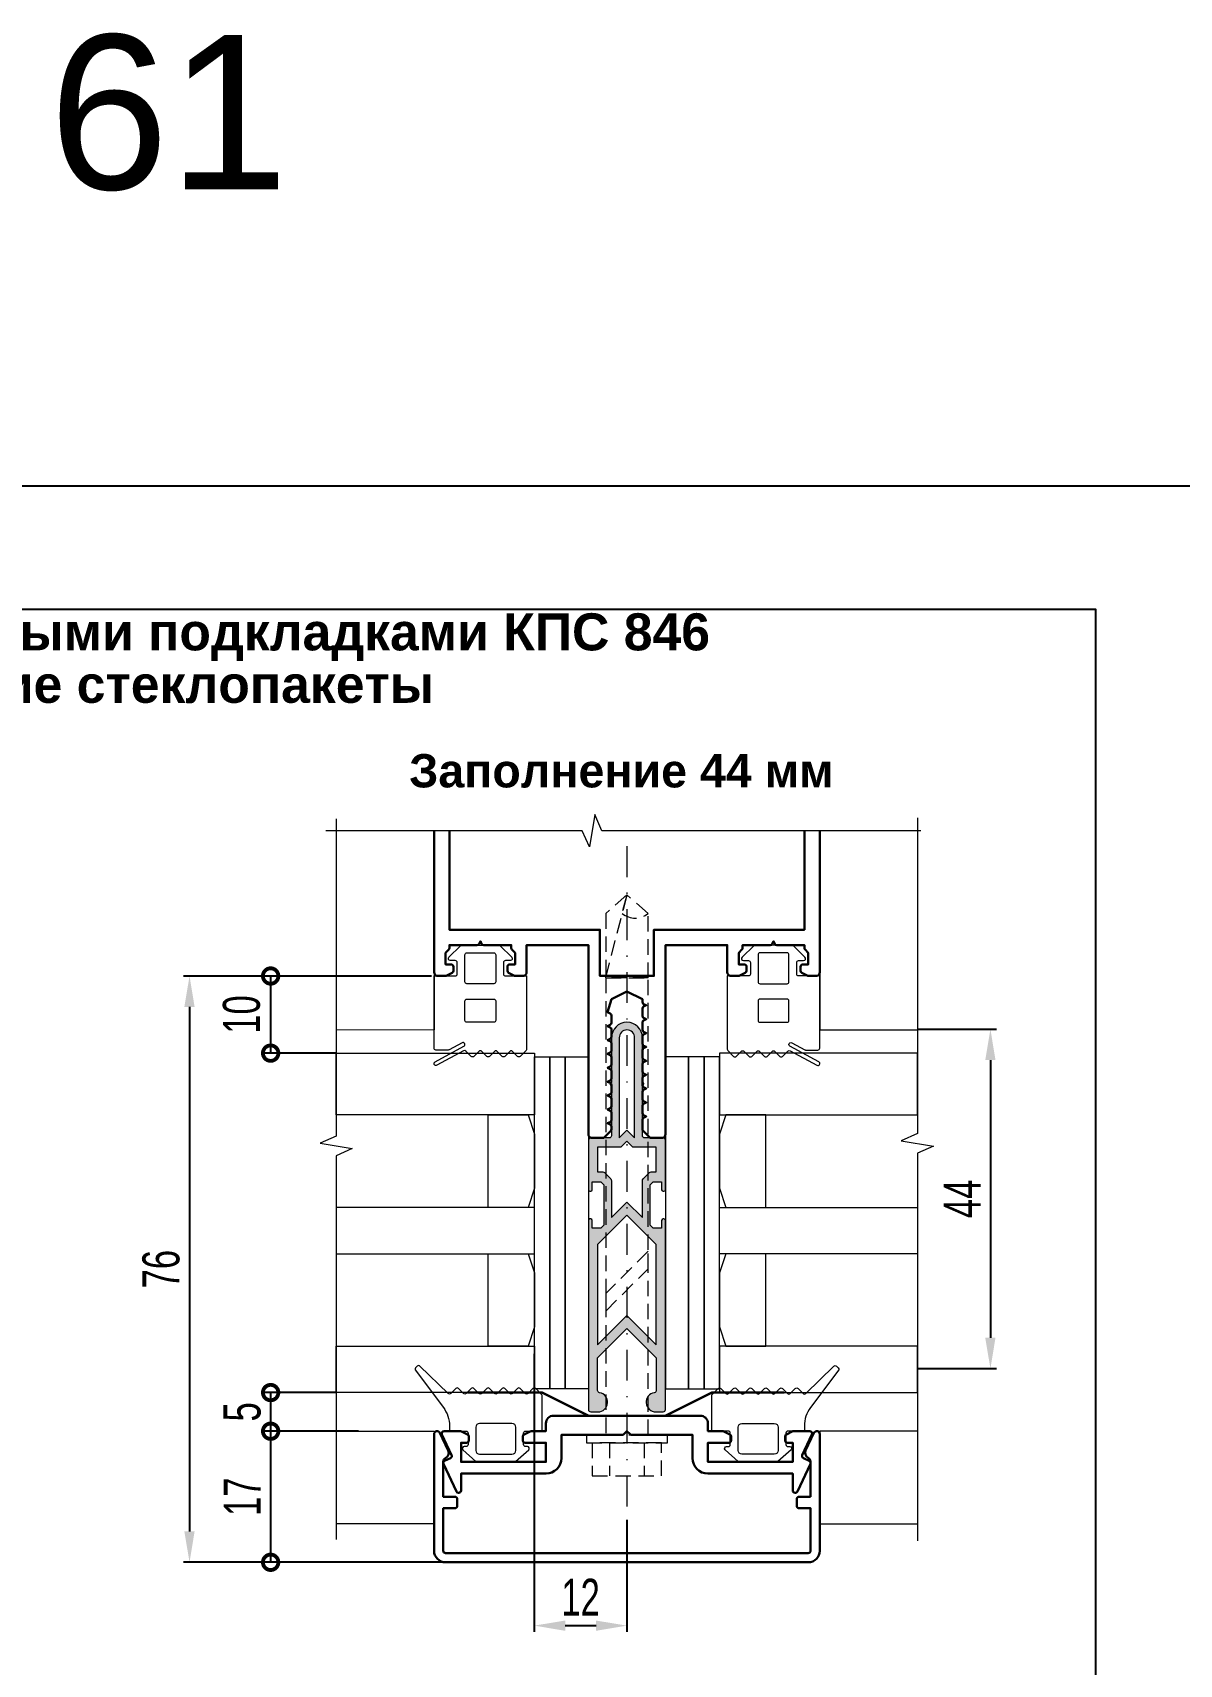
# Model space of a CAD drawing. Extents: x -37 to 8820, y -336 to 478.
# Drawn here: x 2198.9 to 2291.8, y 201.5 to 333.7 of the extents above; entities that cross this region are included whole.
import ezdxf

# ---------------------------------------------------------------- set-up
doc = ezdxf.new("R2010")
doc.units = 0
doc.header["$LTSCALE"] = 5
doc.linetypes.add('DASHDOT', pattern=[1, 0.5, -0.25, 0, -0.25])
doc.linetypes.add('HIDDEN', pattern=[0.375, 0.25, -0.125])
doc.layers.get('0').update_dxf_attribs({"linetype": 'CONTINUOUS', "lineweight": 30})
doc.layers.get('DEFPOINTS').update_dxf_attribs({"linetype": 'CONTINUOUS'})
for name, color, linetype, lineweight in [('1', 6, 'DASHDOT', 13), ('2', 3, 'HIDDEN', 13), ('Dimentions', 5, 'CONTINUOUS', 15), ('Glass', 5, 'CONTINUOUS', 20), ('Герлен', 7, 'CONTINUOUS', 60), ('Зигзаг', 1, 'CONTINUOUS', 15), ('Конструкции', 252, 'CONTINUOUS', 20), ('Подкладки', 1, 'CONTINUOUS', 20), ('Текстовый', 7, 'CONTINUOUS', 9), ('Уплотнители', 1, 'CONTINUOUS', 20), ('Штриховка', 1, 'CONTINUOUS', 5)]:
    doc.layers.add(name, color=color, linetype=linetype, lineweight=lineweight)
doc.layers.add('Скрытые', color=14, linetype='CONTINUOUS', plot=False)
doc.styles.add('3', font='RUSS.SHX', dxfattribs={"width": 0.7, "height": 3})
doc.styles.add('Каталожный', font='arial.ttf', dxfattribs={"height": 2.5})
doc.dimstyles.new('MX1_6', dxfattribs={"dimtxt": 3, "dimasz": 2.5, "dimexe": 0.5, "dimexo": 0, "dimgap": 0.8, "dimtad": 1, "dimlfac": 1.6, "dimdsep": 46, "dimtxsty": '3', "dimcen": 0, "dimclrd": 256, "dimclre": 256, "dimclrt": 256, "dimaunit": 1, "dimadec": 0, "dimazin": 0, "dimtfac": 1, "dimtmove": 0, "dimatfit": 1, "dimfxl": 1, "dimtvp": 1, "dimtolj": 1, "dimtzin": 0, "dimarcsym": 0})

# ---------------------------------------------------------------- blocks, each defined once
blk = doc.blocks.new('*D894')
at = {"layer": 'DEFPOINTS', "color": 0, "linetype": 'Continuous', "transparency": 16777216}
for p in [(2270.58, 252.98), (2270.58, 225.48), (2276.48, 225.48)]:
    blk.add_point(p, dxfattribs=at)
at = {"layer": 'Dimentions', "linetype": 'Continuous', "lineweight": -2, "transparency": 16777216}
for p, q in [((2270.58, 252.98), (2276.98, 252.98)), ((2276.48, 250.48), (2276.48, 227.98)), ((2270.58, 225.48), (2276.98, 225.48))]:
    blk.add_line(p, q, dxfattribs=at)
at = {"layer": 'Dimentions', "linetype": 'Continuous', "transparency": 16777216}
for points in [[(2276.06, 250.48), (2276.89, 250.48), (2276.48, 252.98)], [(2276.06, 227.98), (2276.89, 227.98), (2276.48, 225.48)]]:
    blk.add_solid(points, dxfattribs=at)
at = {"layer": 'Dimentions', "linetype": 'Continuous', "transparency": 16777216, "insert": (2274.18, 239.23), "char_height": 3, "attachment_point": 5, "rotation": 90, "style": '3'}
blk.add_mtext('\\A1;44', dxfattribs=at)
blk = doc.blocks.new('_DotSmall')
at = {"color": 0, "linetype": 'ByBlock', "const_width": 0.5}
blk.add_lwpolyline([(-0.0625, 0, 1), (0.0625, 0, 1)], format="xyb", close=True, dxfattribs=at)
blk = doc.blocks.new('*D895')
at = {"layer": 'DEFPOINTS', "color": 0, "linetype": 'Continuous', "transparency": 16777216}
for p in [(2223.42, 223.54), (2218.17, 220.41), (2225.28, 220.41)]:
    blk.add_point(p, dxfattribs=at)
at = {"layer": 'Dimentions', "linetype": 'Continuous', "lineweight": -2, "transparency": 16777216}
for p, q in [((2223.42, 223.54), (2217.67, 223.54)), ((2218.17, 223.54), (2218.17, 220.41)), ((2225.28, 220.41), (2217.67, 220.41))]:
    blk.add_line(p, q, dxfattribs=at)
at = {"layer": 'Dimentions', "linetype": 'Continuous', "lineweight": -2, "transparency": 16777216, "xscale": 2.5, "yscale": 2.5, "zscale": 2.5}
for p, rotation in [((2218.17, 223.54), 90), ((2218.17, 220.41), 270)]:
    blk.add_blockref('_DotSmall', p, dxfattribs=dict(at, rotation=rotation))
at = {"layer": 'Dimentions', "linetype": 'Continuous', "transparency": 16777216, "insert": (2215.87, 221.98), "char_height": 3, "attachment_point": 5, "rotation": 90, "style": '3'}
blk.add_mtext('\\A1;5', dxfattribs=at)
blk = doc.blocks.new('*D896')
at = {"layer": 'DEFPOINTS', "color": 0, "linetype": 'Continuous', "transparency": 16777216}
for p in [(2225.28, 220.41), (2218.17, 209.79), (2233.28, 209.79)]:
    blk.add_point(p, dxfattribs=at)
at = {"layer": 'Dimentions', "linetype": 'Continuous', "lineweight": -2, "transparency": 16777216}
for p, q in [((2225.28, 220.41), (2217.67, 220.41)), ((2218.17, 220.41), (2218.17, 209.79)), ((2233.28, 209.79), (2217.67, 209.79))]:
    blk.add_line(p, q, dxfattribs=at)
at = {"layer": 'Dimentions', "linetype": 'Continuous', "lineweight": -2, "transparency": 16777216, "xscale": 2.5, "yscale": 2.5, "zscale": 2.5}
for p, rotation in [((2218.17, 220.41), 90), ((2218.17, 209.79), 270)]:
    blk.add_blockref('_DotSmall', p, dxfattribs=dict(at, rotation=rotation))
at = {"layer": 'Dimentions', "linetype": 'Continuous', "transparency": 16777216, "insert": (2215.87, 215.1), "char_height": 3, "attachment_point": 5, "rotation": 90, "style": '3'}
blk.add_mtext('\\A1;17', dxfattribs=at)
blk = doc.blocks.new('*D897')
at = {"layer": 'DEFPOINTS', "color": 0, "linetype": 'Continuous', "transparency": 16777216}
for p in [(2231.21, 257.29), (2218.17, 251.04), (2223.42, 251.04)]:
    blk.add_point(p, dxfattribs=at)
at = {"layer": 'Dimentions', "linetype": 'Continuous', "lineweight": -2, "transparency": 16777216}
for p, q in [((2231.21, 257.29), (2217.67, 257.29)), ((2218.17, 257.29), (2218.17, 251.04)), ((2223.42, 251.04), (2217.67, 251.04))]:
    blk.add_line(p, q, dxfattribs=at)
at = {"layer": 'Dimentions', "linetype": 'Continuous', "lineweight": -2, "transparency": 16777216, "xscale": 2.5, "yscale": 2.5, "zscale": 2.5}
for p, rotation in [((2218.17, 257.29), 90), ((2218.17, 251.04), 270)]:
    blk.add_blockref('_DotSmall', p, dxfattribs=dict(at, rotation=rotation))
at = {"layer": 'Dimentions', "linetype": 'Continuous', "transparency": 16777216, "insert": (2215.82, 254.17), "char_height": 3, "attachment_point": 5, "rotation": 90, "style": '3'}
blk.add_mtext('\\A1;10', dxfattribs=at)
blk = doc.blocks.new('*D898')
at = {"layer": 'DEFPOINTS', "color": 0, "linetype": 'Continuous', "transparency": 16777216}
for p in [(2225.48, 257.29), (2211.6, 209.79), (2225.48, 209.79)]:
    blk.add_point(p, dxfattribs=at)
at = {"layer": 'Dimentions', "linetype": 'Continuous', "lineweight": -2, "transparency": 16777216}
for p, q in [((2225.48, 257.29), (2211.1, 257.29)), ((2211.6, 254.79), (2211.6, 212.29)), ((2225.48, 209.79), (2211.1, 209.79))]:
    blk.add_line(p, q, dxfattribs=at)
at = {"layer": 'Dimentions', "linetype": 'Continuous', "transparency": 16777216}
for points in [[(2211.18, 254.79), (2212.01, 254.79), (2211.6, 257.29)], [(2211.18, 212.29), (2212.01, 212.29), (2211.6, 209.79)]]:
    blk.add_solid(points, dxfattribs=at)
at = {"layer": 'Dimentions', "linetype": 'Continuous', "transparency": 16777216, "insert": (2209.3, 233.54), "char_height": 3, "attachment_point": 5, "rotation": 90, "style": '3'}
blk.add_mtext('\\A1;76', dxfattribs=at)
blk = doc.blocks.new('*D845')
at = {"layer": 'DEFPOINTS', "color": 0, "linetype": 'Continuous', "transparency": 16777216}
for p in [(2239.53, 226.67), (2247.03, 213.23), (2247.03, 204.66)]:
    blk.add_point(p, dxfattribs=at)
at = {"layer": 'Dimentions', "linetype": 'Continuous', "lineweight": -2, "transparency": 16777216}
for p, q in [((2239.53, 226.67), (2239.53, 204.16)), ((2247.03, 213.23), (2247.03, 204.16)), ((2242.03, 204.66), (2244.53, 204.66))]:
    blk.add_line(p, q, dxfattribs=at)
at = {"layer": 'Dimentions', "linetype": 'Continuous', "transparency": 16777216}
for points in [[(2242.03, 205.07), (2242.03, 204.24), (2239.53, 204.66)], [(2244.53, 205.07), (2244.53, 204.24), (2247.03, 204.66)]]:
    blk.add_solid(points, dxfattribs=at)
at = {"layer": 'Dimentions', "linetype": 'Continuous', "transparency": 16777216, "insert": (2243.28, 206.96), "char_height": 3, "attachment_point": 5, "style": '3'}
blk.add_mtext('\\A1;12', dxfattribs=at)

msp = doc.modelspace()

# ---------------------------------------------------------------- hatches: boundary and pattern name
at = {"layer": 'Штриховка'}
h = msp.add_hatch(color=256, dxfattribs=at)
edge = h.paths.add_edge_path(flags=16)
edge.add_line((2247.0337, 244.7918), (2247.6587, 244.1668))
edge.add_line((2247.6587, 244.1668), (2247.6587, 252.2918))
edge.add_arc((2247.0337, 252.2918), 0.625, 0, 180)
edge.add_line((2246.4087, 252.2918), (2246.4087, 244.1668))
edge.add_line((2246.4087, 244.1668), (2247.0337, 244.7918))
edge = h.paths.add_edge_path(flags=16)
edge.add_line((2244.6587, 243.4168), (2244.6587, 241.4168))
edge.add_line((2244.6587, 241.4168), (2245.0829, 241.4168))
edge.add_arc((2245.0829, 241.2293), 0.1875, 45, 90, ccw=False)
edge.add_line((2245.2154, 241.3619), (2245.7288, 240.8485))
edge.add_arc((2245.5962, 240.7159), 0.1875, 0, 45, ccw=False)
edge.add_line((2245.7837, 240.7159), (2245.7837, 237.7256))
edge.add_line((2245.7837, 237.7256), (2247.0337, 238.9756))
edge.add_line((2247.0337, 238.9756), (2248.2837, 237.7256))
edge.add_line((2248.2837, 237.7256), (2248.2837, 240.7159))
edge.add_arc((2248.4712, 240.7159), 0.1875, 135, 180, ccw=False)
edge.add_line((2248.3386, 240.8485), (2248.8519, 241.3619))
edge.add_arc((2248.9845, 241.2293), 0.1875, 90, 135, ccw=False)
edge.add_line((2248.9845, 241.4168), (2249.4087, 241.4168))
edge.add_line((2249.4087, 241.4168), (2249.4087, 243.4168))
edge.add_line((2249.4087, 243.4168), (2247.5248, 243.4168))
edge.add_line((2247.5248, 243.4168), (2247.0337, 243.9079))
edge.add_line((2247.0337, 243.9079), (2246.5426, 243.4168))
edge.add_line((2246.5426, 243.4168), (2244.6587, 243.4168))
edge = h.paths.add_edge_path()
edge.add_arc((2244.0337, 239.9793), 0.125, 180, 270)
edge.add_line((2244.0337, 239.8543), (2244.0962, 239.8543))
edge.add_arc((2244.0962, 239.9793), 0.125, 270, 360)
edge.add_line((2244.2212, 239.9793), (2244.2212, 240.6043))
edge.add_line((2244.2212, 240.6043), (2244.9124, 240.6043))
edge.add_line((2244.9124, 240.6043), (2245.1587, 240.358))
edge.add_line((2245.1587, 240.358), (2245.1587, 237.1006))
edge.add_line((2245.1587, 237.1006), (2244.9124, 236.8543))
edge.add_line((2244.9124, 236.8543), (2244.2212, 236.8543))
edge.add_line((2244.2212, 236.8543), (2244.2212, 237.4793))
edge.add_arc((2244.0962, 237.4793), 0.125, 0, 90)
edge.add_line((2244.0962, 237.6043), (2244.0337, 237.6043))
edge.add_arc((2244.0337, 237.4793), 0.125, 90, 180)
edge.add_line((2243.9087, 237.4793), (2243.9087, 222.1668))
edge.add_arc((2244.0962, 222.1668), 0.1875, 180, 270)
edge.add_line((2244.0962, 221.9793), (2244.6899, 221.9793))
edge.add_arc((2244.6899, 222.7605), 0.7812, 270, 440.718201)
edge.add_arc((2244.8462, 223.7166), 0.1875, 180, 260.718201, ccw=False)
edge.add_line((2244.6587, 223.7166), (2244.6587, 226.3543))
edge.add_line((2244.6587, 226.3543), (2247.0337, 228.7293))
edge.add_line((2247.0337, 228.7293), (2249.4087, 226.3543))
edge.add_line((2249.4087, 226.3543), (2249.4087, 223.7166))
edge.add_arc((2249.2212, 223.7166), 0.1875, 279.281799, 360, ccw=False)
edge.add_arc((2249.3774, 222.7605), 0.7812, 99.281799, 270)
edge.add_line((2249.3774, 221.9793), (2249.9712, 221.9793))
edge.add_arc((2249.9712, 222.1668), 0.1875, 270, 360)
edge.add_line((2250.1587, 222.1668), (2250.1587, 237.4793))
edge.add_arc((2250.0337, 237.4793), 0.125, 0, 90)
edge.add_line((2250.0337, 237.6043), (2249.9712, 237.6043))
edge.add_arc((2249.9712, 237.4793), 0.125, 90, 180)
edge.add_line((2249.8462, 237.4793), (2249.8462, 236.8543))
edge.add_line((2249.8462, 236.8543), (2249.155, 236.8543))
edge.add_line((2249.155, 236.8543), (2248.9087, 237.1006))
edge.add_line((2248.9087, 237.1006), (2248.9087, 240.358))
edge.add_line((2248.9087, 240.358), (2249.155, 240.6043))
edge.add_line((2249.155, 240.6043), (2249.8462, 240.6043))
edge.add_line((2249.8462, 240.6043), (2249.8462, 239.9793))
edge.add_arc((2249.9712, 239.9793), 0.125, 180, 270)
edge.add_line((2249.9712, 239.8543), (2250.0337, 239.8543))
edge.add_arc((2250.0337, 239.9793), 0.125, 270, 360)
edge.add_line((2250.1587, 239.9793), (2250.1587, 243.9793))
edge.add_arc((2249.9712, 243.9793), 0.1875, 0, 90)
edge.add_line((2249.9712, 244.1668), (2248.4712, 244.1668))
edge.add_arc((2248.4712, 244.3543), 0.1875, 180, 270, ccw=False)
edge.add_line((2248.2837, 244.3543), (2248.2837, 248.4168))
edge.add_arc((2248.2837, 248.5418), 0.125, 270, 450)
edge.add_line((2248.2837, 248.6668), (2248.2837, 252.2918))
edge.add_arc((2247.0337, 252.2918), 1.25, 0, 180)
edge.add_line((2245.7837, 252.2918), (2245.7837, 248.6668))
edge.add_arc((2245.7837, 248.5418), 0.125, 90, 270)
edge.add_line((2245.7837, 248.4168), (2245.7837, 244.3543))
edge.add_arc((2245.5962, 244.3543), 0.1875, -90, 0, ccw=False)
edge.add_line((2245.5962, 244.1668), (2244.0962, 244.1668))
edge.add_arc((2244.0962, 243.9793), 0.1875, 90, 180)
edge.add_line((2243.9087, 243.9793), (2243.9087, 239.9793))
h.paths.add_polyline_path([(2244.6587, 227.4149), (2247.0337, 229.7899), (2249.4087, 227.4149), (2249.4087, 235.5399), (2247.0337, 237.9149), (2244.6587, 235.5399)], flags=16)

# ---------------------------------------------------------------- linework, layer by layer
msp.add_lwpolyline([(2231.4087, 269.0556), (2231.4087, 257.6043, 0.41421356), (2231.7212, 257.2918), (2232.3019, 257.2918, 0.11643382), (2232.3858, 257.3116), (2232.8675, 257.5525, 0.28407904), (2232.9712, 257.7202), (2232.9712, 258.0418, 0.41421356), (2232.7837, 258.2293), (2232.3462, 258.2293), (2232.3462, 259.1668), (2232.6038, 259.4244, 0.19891237), (2232.6587, 259.5569), (2232.6587, 259.7918), (2234.8865, 259.7918, 0.28407904), (2235.0543, 259.8954), (2235.1587, 260.1043), (2235.2631, 259.8954, 0.28407904), (2235.4308, 259.7918), (2237.6587, 259.7918), (2237.6587, 259.5569, 0.19891237), (2237.7136, 259.4244), (2237.9712, 259.1668), (2237.9712, 258.2293), (2237.5337, 258.2293, 0.41421356), (2237.3462, 258.0418), (2237.3462, 257.7202, 0.28407904), (2237.4498, 257.5525), (2237.9316, 257.3116, 0.11643382), (2238.0154, 257.2918), (2238.5962, 257.2918, 0.41421356), (2238.9087, 257.6043), (2238.9087, 259.7918), (2243.9087, 259.7918), (2243.9087, 244.4793, 0.41421356), (2244.2212, 244.1668), (2245.081, 244.1668, 0.19891237), (2245.2136, 244.2217), (2245.7288, 244.7369, 0.19891237), (2245.7837, 244.8694), (2245.7837, 245.0821, 0.28407904), (2245.68, 245.2498), (2245.4712, 245.3543), (2245.68, 245.4587, 0.28407904), (2245.7837, 245.6264), (2245.7837, 246.2071, 0.28407904), (2245.68, 246.3748), (2245.4712, 246.4793), (2245.68, 246.5837, 0.28407904), (2245.7837, 246.7514), (2245.7837, 247.3321, 0.28407904), (2245.68, 247.4998), (2245.4712, 247.6043), (2245.68, 247.7087, 0.28407904), (2245.7837, 247.8764), (2245.7837, 248.4571, 0.28407904), (2245.68, 248.6248), (2245.4712, 248.7293), (2245.68, 248.8337, 0.28407904), (2245.7837, 249.0014), (2245.7837, 249.5821, 0.28407904), (2245.68, 249.7498), (2245.4712, 249.8543), (2245.68, 249.9587, 0.28407904), (2245.7837, 250.1264), (2245.7837, 250.7071, 0.28407904), (2245.68, 250.8748), (2245.4712, 250.9793), (2245.68, 251.0837, 0.28407904), (2245.7837, 251.2514), (2245.7837, 251.8321, 0.28407904), (2245.68, 251.9998), (2245.4712, 252.1043), (2245.68, 252.2087, 0.28407904), (2245.7837, 252.3764), (2245.7837, 252.9571, 0.28407904), (2245.68, 253.1248), (2245.4712, 253.2293), (2245.68, 253.3337, 0.28407904), (2245.7837, 253.5014), (2245.7837, 254.0821, 0.28407904), (2245.68, 254.2498), (2245.4712, 254.3543), (2245.7837, 255.4168), (2247.0337, 256.0418), (2248.2837, 255.4168), (2248.2837, 255.1889, 0.28407904), (2248.3873, 255.0212), (2248.5962, 254.9168), (2248.3873, 254.8123, 0.28407904), (2248.2837, 254.6446), (2248.2837, 254.0639, 0.28407904), (2248.3873, 253.8962), (2248.5962, 253.7918), (2248.3873, 253.6873, 0.28407904), (2248.2837, 253.5196), (2248.2837, 252.9389, 0.28407904), (2248.3873, 252.7712), (2248.5962, 252.6668), (2248.3873, 252.5623, 0.28407904), (2248.2837, 252.3946), (2248.2837, 251.8139, 0.28407904), (2248.3873, 251.6462), (2248.5962, 251.5418), (2248.3873, 251.4373, 0.28407904), (2248.2837, 251.2696), (2248.2837, 250.6889, 0.28407904), (2248.3873, 250.5212), (2248.5962, 250.4168), (2248.3873, 250.3123, 0.28407904), (2248.2837, 250.1446), (2248.2837, 249.5639, 0.28407904), (2248.3873, 249.3962), (2248.5962, 249.2918), (2248.3873, 249.1873, 0.28407904), (2248.2837, 249.0196), (2248.2837, 248.4389, 0.28407904), (2248.3873, 248.2712), (2248.5962, 248.1668), (2248.3873, 248.0623, 0.28407904), (2248.2837, 247.8946), (2248.2837, 247.3139, 0.28407904), (2248.3873, 247.1462), (2248.5962, 247.0418), (2248.3873, 246.9373, 0.28407904), (2248.2837, 246.7696), (2248.2837, 246.1889, 0.28407904), (2248.3873, 246.0212), (2248.5962, 245.9168), (2248.3873, 245.8123, 0.28407904), (2248.2837, 245.6446), (2248.2837, 244.8694, 0.19891237), (2248.3386, 244.7369), (2248.8538, 244.2217, 0.19891237), (2248.9863, 244.1668), (2249.8462, 244.1668, 0.41421356), (2250.1587, 244.4793), (2250.1587, 259.7918), (2255.1587, 259.7918), (2255.1587, 257.6043, 0.41421356), (2255.4712, 257.2918), (2256.0519, 257.2918, 0.11643382), (2256.1358, 257.3116), (2256.6175, 257.5525, 0.28407904), (2256.7212, 257.7202), (2256.7212, 258.0418, 0.41421356), (2256.5337, 258.2293), (2256.0962, 258.2293), (2256.0962, 259.1668), (2256.3538, 259.4244, 0.19891237), (2256.4087, 259.5569), (2256.4087, 259.7918), (2258.6365, 259.7918, 0.28407904), (2258.8043, 259.8954), (2258.9087, 260.1043), (2259.0131, 259.8954, 0.28407904), (2259.1808, 259.7918), (2261.4087, 259.7918), (2261.4087, 259.5569, 0.19891237), (2261.4636, 259.4244), (2261.7212, 259.1668), (2261.7212, 258.2293), (2261.2837, 258.2293, 0.41421356), (2261.0962, 258.0418), (2261.0962, 257.7202, 0.28407904), (2261.1998, 257.5525), (2261.6816, 257.3116, 0.11643382), (2261.7654, 257.2918), (2262.3462, 257.2918, 0.41421356), (2262.6587, 257.6043), (2262.6587, 269.0556)], format="xyb")
msp.add_lwpolyline([(2232.6587, 269.0556), (2232.6587, 261.0418), (2244.8462, 261.0418), (2244.8462, 257.2918), (2249.2212, 257.2918), (2249.2212, 261.0418), (2261.4087, 261.0418), (2261.4087, 269.0556)])
for points in [[(2232.1762, 217.7628, -0.41421356), (2232.2669, 218.012), (2232.7387, 218.232, 0.41421356), (2232.8294, 218.4812), (2232.0512, 220.15, -0.54861879), (2232.2212, 220.4168), (2233.5519, 220.4168, -0.11643382), (2233.6358, 220.397), (2234.1175, 220.1561, -0.28407904), (2234.2212, 219.9884), (2234.2212, 219.6668, -0.41421356), (2234.0337, 219.4793), (2233.5962, 219.4793), (2233.5962, 217.9168), (2240.4712, 217.9168), (2240.4712, 219.4793), (2238.7837, 219.4793, -0.41421356), (2238.5962, 219.6668), (2238.5962, 219.9884, -0.28407904), (2238.6998, 220.1561), (2239.1816, 220.397, -0.11643382), (2239.2654, 220.4168), (2240.4712, 220.4168), (2240.4712, 221.0418, -0.41421356), (2241.0962, 221.6668), (2252.9712, 221.6668, -0.41421356), (2253.5962, 221.0418), (2253.5962, 220.4168), (2254.8019, 220.4168, -0.11643382), (2254.8858, 220.397), (2255.3675, 220.1561, -0.28407904), (2255.4712, 219.9884), (2255.4712, 219.6668, -0.41421356), (2255.2837, 219.4793), (2253.5962, 219.4793), (2253.5962, 217.9168), (2260.4712, 217.9168), (2260.4712, 219.4793), (2260.0337, 219.4793, -0.41421356), (2259.8462, 219.6668), (2259.8462, 219.9884, -0.28407904), (2259.9498, 220.1561), (2260.4316, 220.397, -0.11643382), (2260.5154, 220.4168), (2261.8462, 220.4168, -0.54861879), (2262.0161, 220.15), (2261.2379, 218.4812, 0.41421356), (2261.3286, 218.232), (2261.8004, 218.012, -0.41421356), (2261.8911, 217.7628), (2260.8476, 215.525, -0.29147342), (2260.6777, 215.4168), (2260.6587, 215.4168, -0.41421356), (2260.4712, 215.6043), (2260.4712, 216.9793), (2253.5962, 216.9793, -0.41421356), (2252.3462, 218.2293), (2252.3462, 220.1043), (2247.4238, 220.1043, -0.19891237), (2247.2913, 220.1592), (2247.0337, 220.4168), (2246.7761, 220.1592, -0.19891237), (2246.6435, 220.1043), (2241.7212, 220.1043), (2241.7212, 218.2293, -0.41421356), (2240.4712, 216.9793), (2233.5962, 216.9793), (2233.5962, 215.6043, -0.41421356), (2233.4087, 215.4168), (2233.3897, 215.4168, -0.29147342), (2233.2198, 215.525)], [(2261.9087, 215.1043), (2261.9087, 217.9301, 0.27973928), (2261.7068, 218.2627, -0.40155944), (2261.5122, 218.8358), (2262.1821, 220.2724, -0.80258485), (2262.6587, 220.1668), (2262.6587, 210.7293, -0.41421356), (2261.7212, 209.7918), (2232.3462, 209.7918, -0.41421356), (2231.4087, 210.7293), (2231.4087, 220.1668, -0.80258485), (2231.8853, 220.2724), (2232.5552, 218.8358, -0.40155944), (2232.3606, 218.2627, 0.27973928), (2232.1587, 217.9301), (2232.1587, 215.1043), (2233.0962, 215.1043, -0.41421356), (2233.2837, 214.9168), (2233.2837, 214.3543, -0.41421356), (2233.0962, 214.1668), (2232.1587, 214.1668), (2232.1587, 210.7293, 0.41421356), (2232.3462, 210.5418), (2261.7212, 210.5418, 0.41421356), (2261.9087, 210.7293), (2261.9087, 214.1668), (2260.9712, 214.1668, -0.41421356), (2260.7837, 214.3543), (2260.7837, 214.9168, -0.41421356), (2260.9712, 215.1043)]]:
    msp.add_lwpolyline(points, format="xyb", close=True)
at = {"layer": '1'}
msp.add_line((2247.0337, 267.8056), (2247.0337, 211.0418), dxfattribs=at)
at = {"layer": '2'}
for p, q in [((2245.6274, 219.4793), (2245.6274, 216.7918)), ((2248.4399, 219.4793), (2248.4399, 216.7918))]:
    msp.add_line(p, q, dxfattribs=at)
msp.add_lwpolyline([(2248.7485, 257.1381), (2248.7485, 262.3631), (2247.0317, 263.856), (2245.3149, 262.3631), (2245.3149, 257.1381), (2248.7485, 257.1381)], dxfattribs=at)
msp.add_lwpolyline([(2245.3149, 257.1381), (2247.0317, 263.856), (2246.6502, 262.3631, 0.36330791), (2248.7485, 262.3631)], format="xyb", dxfattribs=at)
for points in [[(2248.7524, 220.1043), (2248.7485, 257.1381), (2247.0337, 257.1381), (2245.3149, 257.1381), (2245.3149, 220.1043)], [(2245.3149, 230.1331), (2248.7524, 233.5706), (2248.7524, 235.0029), (2245.3149, 231.5654)], [(2250.3149, 219.4793), (2250.3149, 220.1043), (2243.7524, 220.1043), (2243.7524, 219.4793)], [(2249.8462, 219.4793), (2244.2212, 219.4793), (2244.2212, 216.7918), (2249.8462, 216.7918)]]:
    msp.add_lwpolyline(points, close=True, dxfattribs=at)
at = {"layer": 'Glass'}
for points in [[(2239.5337, 246.0418), (2223.4886, 246.0418), (2223.4886, 251.0418), (2239.5337, 251.0418)], [(2254.5337, 246.0418), (2270.5788, 246.0418), (2270.5788, 251.0418), (2254.5337, 251.0418)], [(2239.0313, 238.5418), (2235.7837, 238.5418), (2235.7837, 246.0418), (2239.0313, 246.0418), (2239.5337, 244.4793), (2239.5337, 240.1043)], [(2255.0361, 238.5418), (2258.2837, 238.5418), (2258.2837, 246.0418), (2255.0361, 246.0418), (2254.5337, 244.4793), (2254.5337, 240.1043)], [(2223.4886, 234.7918), (2239.5337, 234.7918), (2239.5337, 238.5418), (2223.4886, 238.5418)], [(2270.5788, 234.7918), (2254.5337, 234.7918), (2254.5337, 238.5418), (2270.5788, 238.5418)], [(2239.0313, 227.2918), (2235.7837, 227.2918), (2235.7837, 234.7918), (2239.0313, 234.7918), (2239.5337, 233.2293), (2239.5337, 228.8543)], [(2255.0361, 227.2918), (2258.2837, 227.2918), (2258.2837, 234.7918), (2255.0361, 234.7918), (2254.5337, 233.2293), (2254.5337, 228.8543)], [(2223.4886, 227.2918), (2239.5337, 227.2918), (2239.5337, 223.5418), (2223.4886, 223.5418)], [(2270.5788, 227.2918), (2254.5337, 227.2918), (2254.5337, 223.5418), (2270.5788, 223.5418)]]:
    msp.add_lwpolyline(points, close=True, dxfattribs=at)
at = {"layer": 'Герлен', "ltscale": 2, "const_width": 0.1875}
msp.add_lwpolyline([(2259.775, 223.5418), (2253.9087, 223.5418), (2250.1587, 221.6668), (2243.9087, 221.6668), (2240.1587, 223.5418), (2234.0962, 223.5418)], dxfattribs=at)
at = {"layer": 'Зигзаг'}
for points in [[(2223.4886, 270.0119), (2223.4886, 244.3203), (2222.1707, 243.7395), (2224.7834, 243.3038), (2223.4886, 242.7213), (2223.4886, 211.6328)], [(2270.847, 269.0556), (2245.0092, 269.0556), (2244.4284, 270.3735), (2243.9927, 267.7608), (2243.4102, 269.0556), (2222.6546, 269.0556)], [(2270.5788, 270.1153), (2270.5788, 244.5274), (2269.2609, 243.9465), (2271.8736, 243.5109), (2270.5788, 242.9284), (2270.5788, 211.517)]]:
    msp.add_lwpolyline(points, dxfattribs=at)
at = {"layer": 'Конструкции'}
for points in [[(2231.4087, 269.0556), (2231.4087, 252.9168), (2223.4886, 252.913)], [(2262.6587, 269.0556), (2262.6587, 252.9168), (2270.5788, 252.9168)], [(2223.4886, 220.413), (2231.4087, 220.4168), (2231.4087, 212.9168), (2223.4886, 212.913)], [(2270.5788, 220.4168), (2262.6587, 220.4168), (2262.6587, 212.9168), (2270.5788, 212.9168)]]:
    msp.add_lwpolyline(points, dxfattribs=at)
at = {"layer": 'Подкладки'}
for points in [[(2239.5337, 250.7293), (2240.7837, 250.7293), (2240.7837, 223.8543), (2239.5337, 223.8543)], [(2240.7837, 250.7293), (2242.0337, 250.7293), (2242.0337, 223.8543), (2240.7837, 223.8543)], [(2242.0337, 250.7293), (2243.9087, 250.7293), (2243.9087, 223.8543), (2242.0337, 223.8543)], [(2252.0337, 250.7293), (2250.1587, 250.7293), (2250.1587, 223.8543), (2252.0337, 223.8543)], [(2253.2837, 250.7293), (2252.0337, 250.7293), (2252.0337, 223.8543), (2253.2837, 223.8543)], [(2254.5337, 250.7293), (2253.2837, 250.7293), (2253.2837, 223.8543), (2254.5337, 223.8543)]]:
    msp.add_lwpolyline(points, close=True, dxfattribs=at)
at = {"layer": 'Скрытые', "linetype": 'Continuous'}
for points in [[(2100, 297), (2310, 297), (2310, 0), (2100, 0)], [(2120, 10), (2120, 287), (2285, 287), (2285, 10)]]:
    msp.add_lwpolyline(points, close=True, dxfattribs=at)
at = {"layer": 'Уплотнители'}
for points in [[(2233.6779, 251.8776), (2232.6329, 251.3107, -0.12491271), (2232.5584, 251.2918), (2231.5649, 251.2918, -0.41421356), (2231.4087, 251.448), (2231.4087, 257.2918), (2233.1274, 257.2918, 0.41421356), (2233.2837, 257.448), (2233.2837, 258.3855, 0.41421356), (2233.1274, 258.5418), (2232.7212, 258.5418, -0.66858666), (2232.6108, 258.8086), (2233.5504, 259.7461, -0.19861919), (2233.6608, 259.7918), (2236.6566, 259.7918, -0.19861919), (2236.7669, 259.7461), (2237.7065, 258.8086, -0.66858666), (2237.5962, 258.5418), (2237.1899, 258.5418, 0.41421356), (2237.0337, 258.3855), (2237.0337, 257.448, 0.41421356), (2237.1899, 257.2918), (2238.9087, 257.2918), (2238.9087, 251.3565, -0.19891237), (2238.8629, 251.246), (2238.3942, 250.7773, -0.41421356), (2238.1732, 250.7773), (2237.7692, 251.1813, 0.41421356), (2237.5482, 251.1813), (2237.1442, 250.7773, -0.41421356), (2236.9232, 250.7773), (2236.5192, 251.1813, 0.41421356), (2236.2982, 251.1813), (2235.8942, 250.7773, -0.41421356), (2235.6732, 250.7773), (2235.2692, 251.1813, 0.41421356), (2235.0482, 251.1813), (2234.6442, 250.7773, -0.41421356), (2234.4232, 250.7773), (2233.9912, 251.2093, 0.33207606), (2233.8062, 251.2362), (2231.6394, 250.0607, -1), (2231.4904, 250.3354), (2233.8269, 251.603, 1)], [(2234.0649, 259.1668), (2236.2524, 259.1668, -0.41421356), (2236.4087, 259.0105), (2236.4087, 256.823, -0.41421356), (2236.2524, 256.6668), (2234.0649, 256.6668, -0.41421356), (2233.9087, 256.823), (2233.9087, 259.0105, -0.41421356)], [(2260.3894, 251.8776), (2261.4345, 251.3107, 0.12491271), (2261.509, 251.2918), (2262.5024, 251.2918, 0.41421356), (2262.6587, 251.448), (2262.6587, 257.2918), (2260.9399, 257.2918, -0.41421356), (2260.7837, 257.448), (2260.7837, 258.3855, -0.41421356), (2260.9399, 258.5418), (2261.3462, 258.5418, 0.66858666), (2261.4565, 258.8086), (2260.5169, 259.7461, 0.19861919), (2260.4066, 259.7918), (2257.4108, 259.7918, 0.19861919), (2257.3004, 259.7461), (2256.3608, 258.8086, 0.66858666), (2256.4712, 258.5418), (2256.8774, 258.5418, -0.41421356), (2257.0337, 258.3855), (2257.0337, 257.448, -0.41421356), (2256.8774, 257.2918), (2255.1587, 257.2918), (2255.1587, 251.3565, 0.19891237), (2255.2044, 251.246), (2255.6732, 250.7773, 0.41421356), (2255.8942, 250.7773), (2256.2982, 251.1813, -0.41421356), (2256.5192, 251.1813), (2256.9232, 250.7773, 0.41421356), (2257.1442, 250.7773), (2257.5482, 251.1813, -0.41421356), (2257.7692, 251.1813), (2258.1732, 250.7773, 0.41421356), (2258.3942, 250.7773), (2258.7982, 251.1813, -0.41421356), (2259.0192, 251.1813), (2259.4232, 250.7773, 0.41421356), (2259.6442, 250.7773), (2260.0762, 251.2093, -0.33207606), (2260.2612, 251.2362), (2262.4279, 250.0607, 1), (2262.5769, 250.3354), (2260.2404, 251.603, -1)], [(2260.0024, 259.1668), (2257.8149, 259.1668, 0.41421356), (2257.6587, 259.0105), (2257.6587, 256.823, 0.41421356), (2257.8149, 256.6668), (2260.0024, 256.6668, 0.41421356), (2260.1587, 256.823), (2260.1587, 259.0105, 0.41421356)], [(2234.0649, 255.4168), (2236.2524, 255.4168, -0.41421356), (2236.4087, 255.2605), (2236.4087, 253.698, -0.41421356), (2236.2524, 253.5418), (2234.0649, 253.5418, -0.41421356), (2233.9087, 253.698), (2233.9087, 255.2605, -0.41421356)], [(2260.0024, 255.4168), (2257.8149, 255.4168, 0.41421356), (2257.6587, 255.2605), (2257.6587, 253.698, 0.41421356), (2257.8149, 253.5418), (2260.0024, 253.5418, 0.41421356), (2260.1587, 253.698), (2260.1587, 255.2605, 0.41421356)], [(2243.9087, 239.9793, 0.41421356), (2244.0337, 239.8543), (2244.0962, 239.8543, 0.41421356), (2244.2212, 239.9793), (2244.2212, 240.6043), (2244.9124, 240.6043), (2245.1587, 240.358), (2245.1587, 237.1006), (2244.9124, 236.8543), (2244.2212, 236.8543), (2244.2212, 237.4793, 0.41421356), (2244.0962, 237.6043), (2244.0337, 237.6043, 0.41421356), (2243.9087, 237.4793), (2243.9087, 222.1668, 0.41421356), (2244.0962, 221.9793), (2244.6899, 221.9793, 0.92211283), (2244.8159, 223.5315, -0.36752318), (2244.6587, 223.7166), (2244.6587, 226.3543), (2247.0337, 228.7293), (2249.4087, 226.3543), (2249.4087, 223.7166, -0.36752318), (2249.2514, 223.5315, 0.92211283), (2249.3774, 221.9793), (2249.9712, 221.9793, 0.41421356), (2250.1587, 222.1668), (2250.1587, 237.4793, 0.41421356), (2250.0337, 237.6043), (2249.9712, 237.6043, 0.41421356), (2249.8462, 237.4793), (2249.8462, 236.8543), (2249.155, 236.8543), (2248.9087, 237.1006), (2248.9087, 240.358), (2249.155, 240.6043), (2249.8462, 240.6043), (2249.8462, 239.9793, 0.41421356), (2249.9712, 239.8543), (2250.0337, 239.8543, 0.41421356), (2250.1587, 239.9793), (2250.1587, 243.9793, 0.41421356), (2249.9712, 244.1668), (2248.4712, 244.1668, -0.41421356), (2248.2837, 244.3543), (2248.2837, 248.4168, 1), (2248.2837, 248.6668), (2248.2837, 252.2918, 1), (2245.7837, 252.2918), (2245.7837, 248.6668, 1), (2245.7837, 248.4168), (2245.7837, 244.3543, -0.41421356), (2245.5962, 244.1668), (2244.0962, 244.1668, 0.41421356), (2243.9087, 243.9793)], [(2247.0337, 244.7918), (2247.6587, 244.1668), (2247.6587, 252.2918, 1), (2246.4087, 252.2918), (2246.4087, 244.1668), (2247.0337, 244.7918)], [(2244.6587, 243.4168), (2244.6587, 241.4168), (2245.0829, 241.4168, -0.19891237), (2245.2154, 241.3619), (2245.7288, 240.8485, -0.19891237), (2245.7837, 240.7159), (2245.7837, 237.7256), (2247.0337, 238.9756), (2248.2837, 237.7256), (2248.2837, 240.7159, -0.19891237), (2248.3386, 240.8485), (2248.8519, 241.3619, -0.19891237), (2248.9845, 241.4168), (2249.4087, 241.4168), (2249.4087, 243.4168), (2247.5248, 243.4168), (2247.0337, 243.9079), (2246.5426, 243.4168)], [(2238.8149, 219.1668, -0.41421356), (2238.6587, 219.323), (2238.6587, 220.2605, -0.41421356), (2238.8149, 220.4168), (2240.1587, 220.4168), (2240.1587, 223.3047, 0.19891237), (2240.1221, 223.3931), (2239.6442, 223.871, 0.41421356), (2239.4232, 223.871), (2239.0192, 223.467, -0.41421356), (2238.7982, 223.467), (2238.3942, 223.871, 0.41421356), (2238.1732, 223.871), (2237.7692, 223.467, -0.41421356), (2237.5482, 223.467), (2237.1442, 223.871, 0.41421356), (2236.9232, 223.871), (2236.5192, 223.467, -0.41421356), (2236.2982, 223.467), (2235.8942, 223.871, 0.41421356), (2235.6732, 223.871), (2235.2692, 223.467, -0.41421356), (2235.0482, 223.467), (2234.6442, 223.871, 0.41421356), (2234.4232, 223.871), (2234.0192, 223.467, -0.41421356), (2233.7982, 223.467), (2233.3942, 223.871, 0.41421356), (2233.1732, 223.871), (2232.7692, 223.467, -0.41421356), (2232.5482, 223.467), (2230.2692, 225.6813, 0.41421356), (2230.0482, 225.6813), (2229.9169, 225.55, 0.29253821), (2229.8807, 225.3855), (2232.1615, 222.3323, -0.16178775), (2232.6587, 220.8361), (2232.6587, 220.4168), (2234.0024, 220.4168, -0.41421356), (2234.1587, 220.2605), (2234.1587, 219.323, -0.41421356), (2234.0024, 219.1668), (2233.8462, 219.1668, 0.66858666), (2233.7358, 218.8999), (2234.8004, 217.9624, 0.19861919), (2234.9108, 217.9168), (2237.9066, 217.9168, 0.19861919), (2238.0169, 217.9624), (2239.0815, 218.8999, 0.66858666), (2238.9712, 219.1668)], [(2255.2524, 219.1668, 0.41421356), (2255.4087, 219.323), (2255.4087, 220.2605, 0.41421356), (2255.2524, 220.4168), (2253.9087, 220.4168), (2253.9087, 223.3047, -0.19891237), (2253.9453, 223.3931), (2254.4232, 223.871, -0.41421356), (2254.6442, 223.871), (2255.0482, 223.467, 0.41421356), (2255.2692, 223.467), (2255.6732, 223.871, -0.41421356), (2255.8942, 223.871), (2256.2982, 223.467, 0.41421356), (2256.5192, 223.467), (2256.9232, 223.871, -0.41421356), (2257.1442, 223.871), (2257.5482, 223.467, 0.41421356), (2257.7692, 223.467), (2258.1732, 223.871, -0.41421356), (2258.3942, 223.871), (2258.7982, 223.467, 0.41421356), (2259.0192, 223.467), (2259.4232, 223.871, -0.41421356), (2259.6442, 223.871), (2260.0482, 223.467, 0.41421356), (2260.2692, 223.467), (2260.6732, 223.871, -0.41421356), (2260.8942, 223.871), (2261.2982, 223.467, 0.41421356), (2261.5192, 223.467), (2263.7982, 225.6813, -0.41421356), (2264.0192, 225.6813), (2264.1505, 225.55, -0.29253821), (2264.1866, 225.3855), (2261.9058, 222.3323, 0.16178775), (2261.4087, 220.8361), (2261.4087, 220.4168), (2260.0649, 220.4168, 0.41421356), (2259.9087, 220.2605), (2259.9087, 219.323, 0.41421356), (2260.0649, 219.1668), (2260.2212, 219.1668, -0.66858666), (2260.3315, 218.8999), (2259.2669, 217.9624, -0.19861919), (2259.1566, 217.9168), (2256.1608, 217.9168, -0.19861919), (2256.0504, 217.9624), (2254.9858, 218.8999, -0.66858666), (2255.0962, 219.1668)], [(2235.0962, 218.5418), (2237.7212, 218.5418, 0.41421356), (2238.0337, 218.8543), (2238.0337, 220.7293, 0.41421356), (2237.7212, 221.0418), (2235.0962, 221.0418, 0.41421356), (2234.7837, 220.7293), (2234.7837, 218.8543, 0.41421356)], [(2258.9712, 218.5418), (2256.3462, 218.5418, -0.41421356), (2256.0337, 218.8543), (2256.0337, 220.7293, -0.41421356), (2256.3462, 221.0418), (2258.9712, 221.0418, -0.41421356), (2259.2837, 220.7293), (2259.2837, 218.8543, -0.41421356)]]:
    msp.add_lwpolyline(points, format="xyb", close=True, dxfattribs=at)
msp.add_lwpolyline([(2244.6587, 227.4149), (2247.0337, 229.7899), (2249.4087, 227.4149), (2249.4087, 235.5399), (2247.0337, 237.9149), (2244.6587, 235.5399)], close=True, dxfattribs=at)

# ---------------------------------------------------------------- texts
at = {"layer": 'Скрытые', "linetype": 'Continuous', "insert": (2190.9829, 333.5338), "char_height": 17.5, "width": 37.860373, "attachment_point": 1, "style": 'Каталожный'}
msp.add_mtext('\\pxqc;{\\H0.71429x;61}', dxfattribs=at)
at = {"layer": 'Текстовый', "linetype": 'Continuous', "insert": (2202.5, 282.612), "char_height": 3, "width": 165, "attachment_point": 5, "line_spacing_factor": 0.85, "style": 'Каталожный'}
msp.add_mtext('{\\fArial|b1|i0|c204|p34;Сечения с алюминиевыми подкладками КПС 846\\Pпод большие стеклопакеты}', dxfattribs=at)
at = {"layer": 'Текстовый', "linetype": 'Continuous', "insert": (2225.2504, 275.2693), "char_height": 2.7, "width": 42.664921, "attachment_point": 1, "style": 'Каталожный'}
msp.add_mtext('\\pxqc;{\\fArial|b1|i0|c204|p34;Заполнение 44 мм}', dxfattribs=at)

# ---------------------------------------------------------------- dimensions: what is measured, and where the dimension line sits
at = {"layer": 'Dimentions', "linetype": 'Continuous'}
for base, p1, p2, picture, middle in [((2218.1663, 251.0418), (2231.2146, 257.2918), (2223.4248, 251.0418), '*D897', (2215.8234, 254.1668)), ((2218.1663, 220.4139), (2223.4248, 223.5418), (2225.2815, 220.4139), '*D895', (2215.8663, 221.9778)), ((2218.1663, 209.7918), (2225.2815, 220.4139), (2233.2843, 209.7918), '*D896', (2215.8663, 215.1028))]:
    dim = msp.add_linear_dim(base=base, p1=p1, p2=p2, angle=90, dimstyle='MX1_6', override={"dimdec": 0, "dimblk1": 'DotSmall', "dimblk2": 'DotSmall', "dimsah": 1}, dxfattribs=at)
    dim.commit()
    dim.dimension.update_dxf_attribs({"geometry": picture, "text_midpoint": middle})
for base, p1, p2, picture, middle in [((2211.5962, 209.7918), (2225.4756, 257.2918), (2225.4756, 209.7918), '*D898', (2209.2962, 233.5418)), ((2276.4765, 225.4769), (2270.5788, 252.9769), (2270.5788, 225.4769), '*D894', (2274.1765, 239.2269))]:
    dim = msp.add_linear_dim(base=base, p1=p1, p2=p2, angle=90, dimstyle='MX1_6', dxfattribs=at)
    dim.commit()
    dim.dimension.update_dxf_attribs({"geometry": picture, "text_midpoint": middle})
dim = msp.add_linear_dim(base=(2247.0337, 204.6567), p1=(2239.5337, 226.6668), p2=(2247.0337, 213.2346), dimstyle='MX1_6', dxfattribs=at)
dim.commit()
dim.dimension.update_dxf_attribs({"geometry": '*D845', "text_midpoint": (2243.2837, 206.9567)})

doc.saveas('drawing.dxf')
